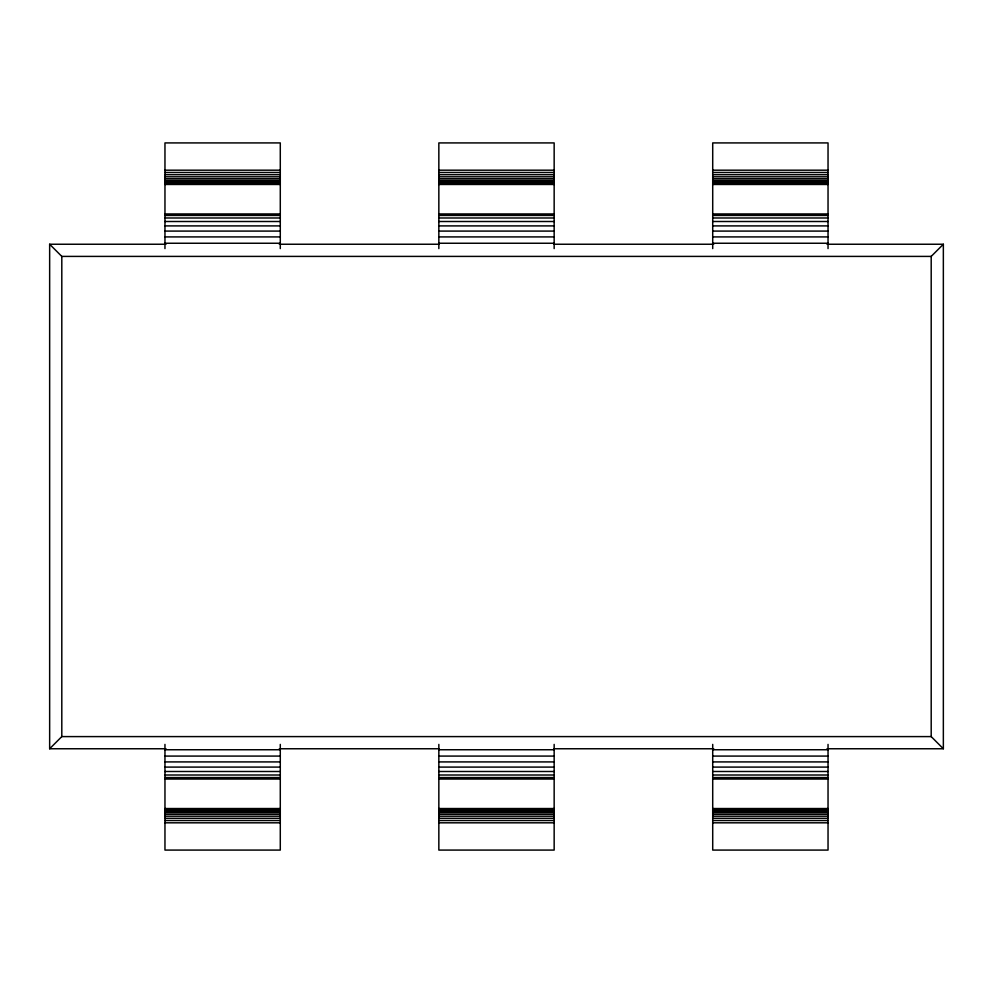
<?xml version="1.0" encoding="UTF-8"?>
<svg xmlns="http://www.w3.org/2000/svg" width="993" height="993" viewBox="0 0 993 993"><rect width="100%" height="100%" fill="white"/><g stroke="black" fill="none" stroke-linecap="round" stroke-linejoin="round"><path stroke-width="1.49" d="M166.017 244.241L49.65 244.241L49.65 748.759L61.802 736.595L931.198 736.595L943.35 748.759L826.983 748.759M931.198 736.595L931.198 256.405L943.35 244.241L826.983 244.241M164.962 170.188L280.287 170.188M438.844 170.188L554.156 170.188M712.713 170.188L828.038 170.188M164.962 172.472L280.287 172.472M438.844 172.472L554.156 172.472M712.713 172.472L828.038 172.472M164.962 174.694L280.287 174.694M438.844 174.694L554.156 174.694M712.713 174.694L828.038 174.694M164.962 176.804L280.287 176.804M438.844 176.804L554.156 176.804M712.713 176.804L828.038 176.804M164.962 178.752L280.287 178.752M438.844 178.752L554.156 178.752M712.713 178.752L828.038 178.752M164.962 180.478L280.287 180.478M438.844 180.478L554.156 180.478M712.713 180.478L828.038 180.478M164.962 181.955L280.287 181.955M438.844 181.955L554.156 181.955M712.713 181.955L828.038 181.955M164.962 183.122L280.287 183.122M438.844 183.122L554.156 183.122M712.713 183.122L828.038 183.122M164.962 183.966L280.287 183.966M438.844 183.966L554.156 183.966M712.713 183.966L828.038 183.966M164.962 184.462L280.287 184.462M438.844 184.462L554.156 184.462M712.713 184.462L828.038 184.462M164.962 213.954L280.287 213.954M438.844 213.954L554.156 213.954M712.713 213.954L828.038 213.954M164.962 215.444L280.287 215.444M438.844 215.444L554.156 215.444M712.713 215.444L828.038 215.444M164.962 217.988L280.287 217.988M438.844 217.988L554.156 217.988M712.713 217.988L828.038 217.988M164.962 221.501L280.287 221.501M438.844 221.501L554.156 221.501M712.713 221.501L828.038 221.501M164.962 225.907L280.287 225.907M438.844 225.907L554.156 225.907M712.713 225.907L828.038 225.907M164.962 231.084L280.287 231.084M438.844 231.084L554.156 231.084M712.713 231.084L828.038 231.084M164.962 236.917L280.287 236.917M438.844 236.917L554.156 236.917M712.713 236.917L828.038 236.917M164.962 243.248L280.287 243.248M438.844 243.248L554.156 243.248M712.713 243.248L828.038 243.248M279.281 244.241L439.092 244.241M553.908 244.241L713.719 244.241M49.65 244.241L61.802 256.405L931.198 256.405M49.65 748.759L166.017 748.759M279.281 748.759L439.092 748.759M553.908 748.759L713.719 748.759M164.962 749.752L280.287 749.752M438.844 749.752L554.156 749.752M712.713 749.752L828.038 749.752M164.962 756.083L280.287 756.083M438.844 756.083L554.156 756.083M712.713 756.083L828.038 756.083M164.962 761.916L280.287 761.916M438.844 761.916L554.156 761.916M712.713 761.916L828.038 761.916M164.962 767.092L280.287 767.092M438.844 767.092L554.156 767.092M712.713 767.092L828.038 767.092M164.962 771.499L280.287 771.499M438.844 771.499L554.156 771.499M712.713 771.499L828.038 771.499M164.962 775.012L280.287 775.012M438.844 775.012L554.156 775.012M712.713 775.012L828.038 775.012M164.962 777.556L280.287 777.556M438.844 777.556L554.156 777.556M712.713 777.556L828.038 777.556M164.962 779.046L280.287 779.046M438.844 779.046L554.156 779.046M712.713 779.046L828.038 779.046M164.962 808.538L280.287 808.538M438.844 808.538L554.156 808.538M712.713 808.538L828.038 808.538M164.962 809.034L280.287 809.034M438.844 809.034L554.156 809.034M712.713 809.034L828.038 809.034M164.962 809.878L280.287 809.878M438.844 809.878L554.156 809.878M712.713 809.878L828.038 809.878M164.962 811.045L280.287 811.045M438.844 811.045L554.156 811.045M712.713 811.045L828.038 811.045M164.962 812.522L280.287 812.522M438.844 812.522L554.156 812.522M712.713 812.522L828.038 812.522M164.962 814.248L280.287 814.248M438.844 814.248L554.156 814.248M712.713 814.248L828.038 814.248M164.962 816.196L280.287 816.196M438.844 816.196L554.156 816.196M712.713 816.196L828.038 816.196M164.962 818.306L280.287 818.306M438.844 818.306L554.156 818.306M712.713 818.306L828.038 818.306M164.962 820.528L280.287 820.528M438.844 820.528L554.156 820.528M712.713 820.528L828.038 820.528M164.962 822.812L280.287 822.812M438.844 822.812L554.156 822.812M712.713 822.812L828.038 822.812M943.35 244.241L943.35 748.759M828.038 248.598L828.038 142.918L712.713 142.918L712.713 248.598M828.038 744.402L828.038 850.082L712.713 850.082L712.713 744.402M554.156 248.598L554.156 142.918L438.844 142.918L438.844 248.598M554.156 744.402L554.156 850.082L438.844 850.082L438.844 744.402M280.287 248.598L280.287 142.918L164.962 142.918L164.962 248.598M280.287 744.402L280.287 850.082L164.962 850.082L164.962 744.402M61.802 256.405L61.802 736.595"/></g></svg>
